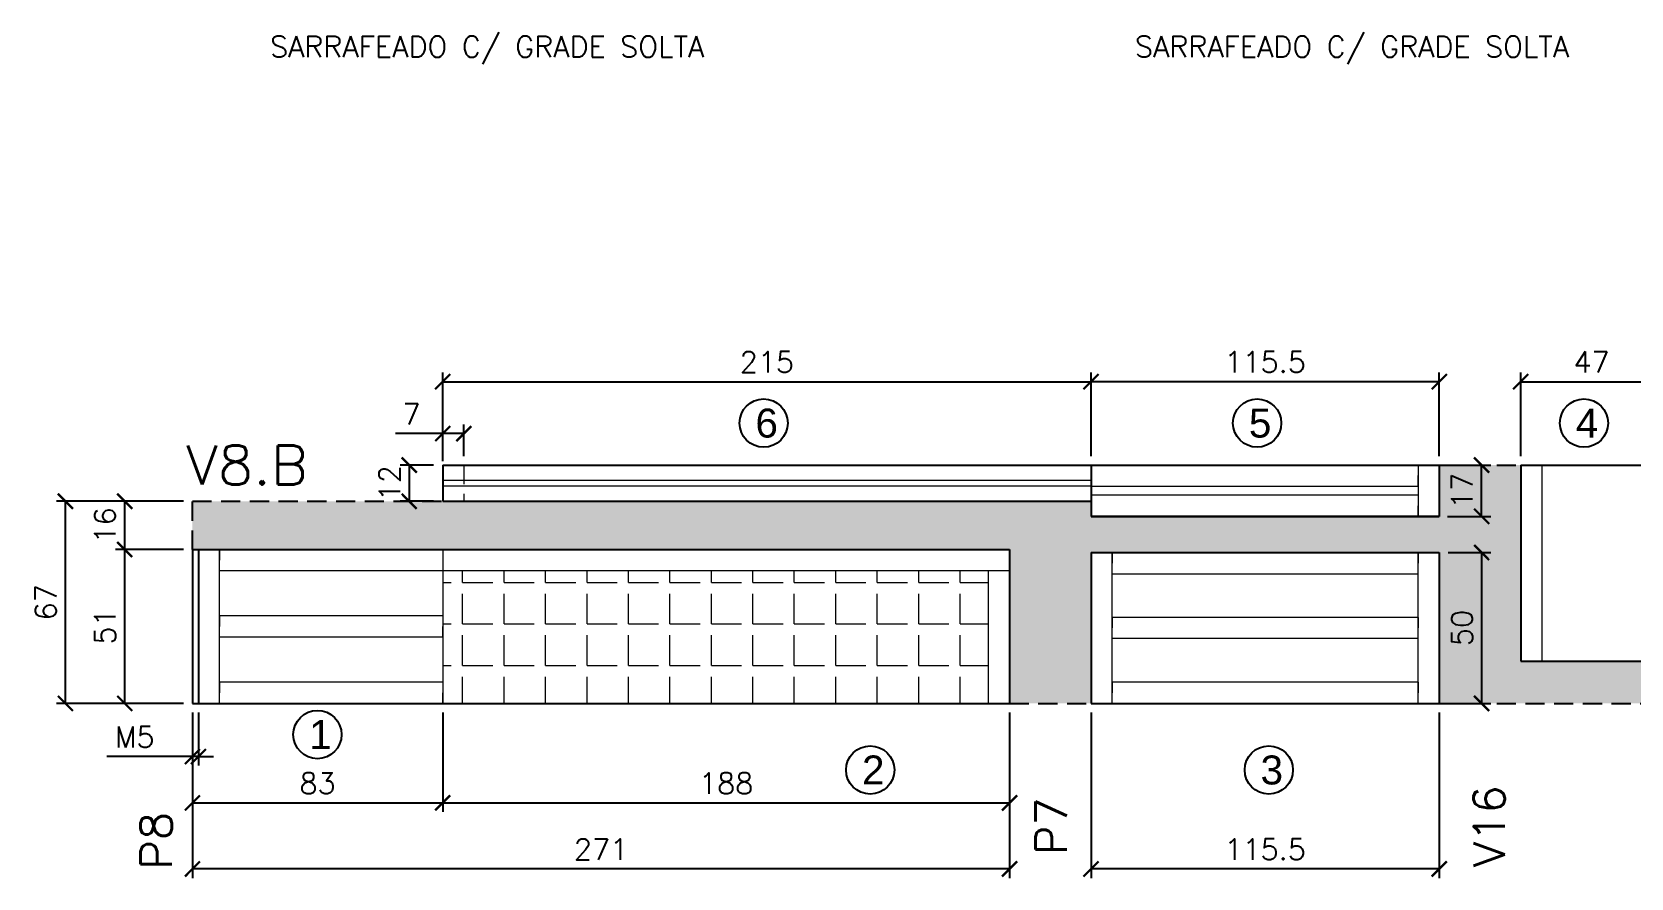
# Model space of a CAD drawing. Extents: x -23436 to 4767, y -4638 to 9755.
# Drawn here: x -18417 to -17886, y 3422 to 3702 of the extents above; entities that cross this region are included whole.
import ezdxf
from ezdxf.enums import TextEntityAlignment as Align

# ---------------------------------------------------------------- set-up
doc = ezdxf.new("R2010")
doc.units = 0
doc.header["$PDMODE"] = 2
doc.header["$PDSIZE"] = 10
doc.linetypes.add('HIDDEN', pattern=[9.525, 6.35, -3.175])
doc.layers.get('0').update_dxf_attribs({"lineweight": 13})
doc.layers.get('Defpoints').update_dxf_attribs({"lineweight": 13})
for name, color, linetype in [('Concreto', 250, 'HIDDEN'), ('Cota', 4, 'Continuous'), ('Painéis', 200, 'Continuous'), ('Romaneio', 10, 'Continuous')]:
    doc.layers.add(name, color=color, linetype=linetype)
doc.layers.add('Sarr 2.2x7', color=40, linetype='Continuous', lineweight=9)
doc.layers.add('Texto Seção', color=7, linetype='Continuous', lineweight=15)
doc.styles.add('ARIAL', font='arial.ttf', dxfattribs={"oblique": 15, "height": 25})
doc.styles.add('REGUA-120', font='ROMANS.shx', dxfattribs={"height": 15})
doc.styles.add('ROMANS', font='romans.shx')
doc.dimstyles.new('Cota Paínel', dxfattribs={"dimtxt": 7, "dimasz": 5, "dimexe": 3, "dimexo": 3, "dimgap": 3, "dimtad": 1, "dimdec": 1, "dimzin": 12, "dimdsep": 46, "dimtxsty": 'ROMANS', "dimblk": 'ARCHTICK', "dimcen": 0, "dimclrd": 4, "dimclre": 4, "dimclrt": 1, "dimadec": 1, "dimazin": 3, "dimtfac": 1, "dimtdec": 1, "dimtmove": 0, "dimatfit": 3, "dimldrblk": 'OBLIQUE', "dimfxl": 1, "dimtolj": 1, "dimtzin": 12, "dimarcsym": 0})

# ---------------------------------------------------------------- blocks, each defined once
blk = doc.blocks.new('_ArchTick')
at = {"color": 0, "linetype": 'ByBlock', "const_width": 0.15}
blk.add_lwpolyline([(-0.5, -0.5), (0.5, 0.5)], dxfattribs=at)
blk = doc.blocks.new('*D505')
at = {"layer": 'Cota', "color": 4, "lineweight": -2, "transparency": 16777216}
for p, q in [((-18363.35, 3476.92), (-18363.35, 3459.29)), ((-18361.35, 3476.92), (-18361.35, 3459.29)), ((-18363.35, 3462.29), (-18391.69, 3462.29)), ((-18361.35, 3462.29), (-18363.35, 3462.29)), ((-18361.35, 3462.29), (-18356.35, 3462.29))]:
    blk.add_line(p, q, dxfattribs=at)
at = {"layer": 'Defpoints', "color": 0, "transparency": 16777216}
for p in [(-18363.35, 3479.92), (-18361.35, 3479.92), (-18363.35, 3462.29)]:
    blk.add_point(p, dxfattribs=at)
at = {"layer": 'Cota', "color": 4, "lineweight": -2, "transparency": 16777216, "xscale": 5, "yscale": 5, "zscale": 5}
blk.add_blockref('_ArchTick', (-18363.35, 3462.29), dxfattribs=at)
at = {"layer": 'Cota', "color": 4, "lineweight": -2, "transparency": 16777216, "xscale": 5, "yscale": 5, "zscale": 5, "rotation": 180}
blk.add_blockref('_ArchTick', (-18361.35, 3462.29), dxfattribs=at)
at = {"layer": 'Cota', "color": 1, "transparency": 16777216, "insert": (-18382.52, 3468.79), "char_height": 7, "attachment_point": 5, "style": 'ROMANS'}
blk.add_mtext('\\A1;M5', dxfattribs=at)
blk = doc.blocks.new('_OBLIQUE')
at = {"color": 0, "linetype": 'ByBlock', "lineweight": -2}
for p, q in [((0, 0), (-1, 0)), ((-0.5, -0.5), (0.5, 0.5))]:
    blk.add_line(p, q, dxfattribs=at)
blk = doc.blocks.new('*D506')
at = {"layer": 'Cota', "color": 4, "lineweight": -2, "transparency": 16777216}
for p, q in [((-18363.35, 3476.92), (-18363.35, 3422.04)), ((-18092.35, 3476.92), (-18092.35, 3422.04)), ((-18092.35, 3425.04), (-18363.35, 3425.04))]:
    blk.add_line(p, q, dxfattribs=at)
at = {"layer": 'Defpoints', "color": 0, "transparency": 16777216}
for p in [(-18363.35, 3479.92), (-18092.35, 3479.92), (-18363.35, 3425.04)]:
    blk.add_point(p, dxfattribs=at)
at = {"layer": 'Cota', "color": 4, "lineweight": -2, "transparency": 16777216, "xscale": 5, "yscale": 5, "zscale": 5, "rotation": 180}
blk.add_blockref('_ArchTick', (-18363.35, 3425.04), dxfattribs=at)
at = {"layer": 'Cota', "color": 4, "lineweight": -2, "transparency": 16777216, "xscale": 5, "yscale": 5, "zscale": 5}
blk.add_blockref('_ArchTick', (-18092.35, 3425.04), dxfattribs=at)
at = {"layer": 'Cota', "color": 1, "transparency": 16777216, "insert": (-18227.85, 3431.54), "char_height": 7, "attachment_point": 5, "style": 'ROMANS'}
blk.add_mtext('\\A1;271', dxfattribs=at)
blk = doc.blocks.new('*D507')
at = {"layer": 'Cota', "color": 4, "lineweight": -2, "transparency": 16777216}
for p, q in [((-18366.35, 3546.92), (-18408.47, 3546.92)), ((-18405.47, 3479.92), (-18405.47, 3546.92)), ((-18366.35, 3479.92), (-18408.47, 3479.92))]:
    blk.add_line(p, q, dxfattribs=at)
at = {"layer": 'Defpoints', "color": 0, "transparency": 16777216}
for p in [(-18405.47, 3546.92), (-18363.35, 3546.92), (-18363.35, 3479.92)]:
    blk.add_point(p, dxfattribs=at)
at = {"layer": 'Cota', "color": 4, "lineweight": -2, "transparency": 16777216, "xscale": 5, "yscale": 5, "zscale": 5}
for p, rotation in [((-18405.47, 3546.92), 90), ((-18405.47, 3479.92), 270)]:
    blk.add_blockref('_ArchTick', p, dxfattribs=dict(at, rotation=rotation))
at = {"layer": 'Cota', "color": 1, "transparency": 16777216, "insert": (-18411.97, 3513.42), "char_height": 7, "attachment_point": 5, "rotation": 90, "style": 'ROMANS'}
blk.add_mtext('\\A1;67', dxfattribs=at)
blk = doc.blocks.new('*D508')
at = {"layer": 'Cota', "color": 4, "lineweight": -2, "transparency": 16777216}
for p, q in [((-18366.35, 3530.92), (-18388.82, 3530.92)), ((-18385.82, 3479.92), (-18385.82, 3530.92)), ((-18366.35, 3479.92), (-18388.82, 3479.92))]:
    blk.add_line(p, q, dxfattribs=at)
at = {"layer": 'Defpoints', "color": 0, "transparency": 16777216}
for p in [(-18385.82, 3530.92), (-18363.35, 3530.92), (-18363.35, 3479.92)]:
    blk.add_point(p, dxfattribs=at)
at = {"layer": 'Cota', "color": 4, "lineweight": -2, "transparency": 16777216, "xscale": 5, "yscale": 5, "zscale": 5}
for p, rotation in [((-18385.82, 3530.92), 90), ((-18385.82, 3479.92), 270)]:
    blk.add_blockref('_ArchTick', p, dxfattribs=dict(at, rotation=rotation))
at = {"layer": 'Cota', "color": 1, "transparency": 16777216, "insert": (-18392.32, 3505.42), "char_height": 7, "attachment_point": 5, "rotation": 90, "style": 'ROMANS'}
blk.add_mtext('\\A1;51', dxfattribs=at)
blk = doc.blocks.new('*D509')
at = {"layer": 'Cota', "color": 4, "lineweight": -2, "transparency": 16777216}
for p, q in [((-18366.35, 3546.92), (-18388.82, 3546.92)), ((-18385.82, 3530.92), (-18385.82, 3546.92)), ((-18366.35, 3530.92), (-18388.82, 3530.92))]:
    blk.add_line(p, q, dxfattribs=at)
at = {"layer": 'Defpoints', "color": 0, "transparency": 16777216}
for p in [(-18385.82, 3546.92), (-18363.35, 3546.92), (-18363.35, 3530.92)]:
    blk.add_point(p, dxfattribs=at)
at = {"layer": 'Cota', "color": 4, "lineweight": -2, "transparency": 16777216, "xscale": 5, "yscale": 5, "zscale": 5}
for p, rotation in [((-18385.82, 3546.92), 90), ((-18385.82, 3530.92), 270)]:
    blk.add_blockref('_ArchTick', p, dxfattribs=dict(at, rotation=rotation))
at = {"layer": 'Cota', "color": 1, "transparency": 16777216, "insert": (-18392.32, 3538.92), "char_height": 7, "attachment_point": 5, "rotation": 90, "style": 'ROMANS'}
blk.add_mtext('\\A1;16', dxfattribs=at)
blk = doc.blocks.new('*D513')
at = {"layer": 'Cota', "color": 4, "lineweight": -2, "transparency": 16777216}
for p, q in [((-18280.35, 3569.35), (-18296.02, 3569.35)), ((-18280.35, 3560.23), (-18280.35, 3572.35)), ((-18273.35, 3569.35), (-18280.35, 3569.35)), ((-18273.35, 3561.92), (-18273.35, 3572.35))]:
    blk.add_line(p, q, dxfattribs=at)
at = {"layer": 'Defpoints', "color": 0, "transparency": 16777216}
for p in [(-18280.35, 3569.35), (-18273.35, 3558.92), (-18280.35, 3557.23)]:
    blk.add_point(p, dxfattribs=at)
at = {"layer": 'Cota', "color": 4, "lineweight": -2, "transparency": 16777216, "xscale": 5, "yscale": 5, "zscale": 5, "rotation": 180}
blk.add_blockref('_ArchTick', (-18280.35, 3569.35), dxfattribs=at)
at = {"layer": 'Cota', "color": 4, "lineweight": -2, "transparency": 16777216, "xscale": 5, "yscale": 5, "zscale": 5}
blk.add_blockref('_ArchTick', (-18273.35, 3569.35), dxfattribs=at)
at = {"layer": 'Cota', "color": 1, "transparency": 16777216, "insert": (-18290.69, 3575.85), "char_height": 7, "attachment_point": 5, "style": 'ROMANS'}
blk.add_mtext('\\A1;7', dxfattribs=at)
blk = doc.blocks.new('*D514')
at = {"layer": 'Cota', "color": 4, "lineweight": -2, "transparency": 16777216}
for p, q in [((-18280.35, 3561.92), (-18280.35, 3589.57)), ((-18280.35, 3586.57), (-18065.35, 3586.57)), ((-18065.35, 3561.92), (-18065.35, 3589.57))]:
    blk.add_line(p, q, dxfattribs=at)
at = {"layer": 'Defpoints', "color": 0, "transparency": 16777216}
for p in [(-18065.35, 3586.57), (-18280.35, 3558.92), (-18065.35, 3558.92)]:
    blk.add_point(p, dxfattribs=at)
at = {"layer": 'Cota', "color": 4, "lineweight": -2, "transparency": 16777216, "xscale": 5, "yscale": 5, "zscale": 5, "rotation": 180}
blk.add_blockref('_ArchTick', (-18280.35, 3586.57), dxfattribs=at)
at = {"layer": 'Cota', "color": 4, "lineweight": -2, "transparency": 16777216, "xscale": 5, "yscale": 5, "zscale": 5}
blk.add_blockref('_ArchTick', (-18065.35, 3586.57), dxfattribs=at)
at = {"layer": 'Cota', "color": 1, "transparency": 16777216, "insert": (-18172.85, 3593.07), "char_height": 7, "attachment_point": 5, "style": 'ROMANS'}
blk.add_mtext('\\A1;215', dxfattribs=at)
blk = doc.blocks.new('*D515')
at = {"layer": 'Cota', "color": 4, "lineweight": -2, "transparency": 16777216}
for p, q in [((-17922.85, 3561.92), (-17922.85, 3589.57)), ((-17922.85, 3586.57), (-17875.85, 3586.57)), ((-17875.85, 3561.92), (-17875.85, 3589.57))]:
    blk.add_line(p, q, dxfattribs=at)
at = {"layer": 'Defpoints', "color": 0, "transparency": 16777216}
for p in [(-17875.85, 3586.57), (-17922.85, 3558.92), (-17875.85, 3558.92)]:
    blk.add_point(p, dxfattribs=at)
at = {"layer": 'Cota', "color": 4, "lineweight": -2, "transparency": 16777216, "xscale": 5, "yscale": 5, "zscale": 5, "rotation": 180}
blk.add_blockref('_ArchTick', (-17922.85, 3586.57), dxfattribs=at)
at = {"layer": 'Cota', "color": 4, "lineweight": -2, "transparency": 16777216, "xscale": 5, "yscale": 5, "zscale": 5}
blk.add_blockref('_ArchTick', (-17875.85, 3586.57), dxfattribs=at)
at = {"layer": 'Cota', "color": 1, "transparency": 16777216, "insert": (-17899.35, 3593.07), "char_height": 7, "attachment_point": 5, "style": 'ROMANS'}
blk.add_mtext('\\A1;47', dxfattribs=at)
blk = doc.blocks.new('*D517')
at = {"layer": 'Cota', "color": 4, "lineweight": -2, "transparency": 16777216}
for p, q in [((-18283.35, 3558.92), (-18294.46, 3558.92)), ((-18291.46, 3558.92), (-18291.46, 3546.92)), ((-18283.35, 3546.92), (-18294.46, 3546.92))]:
    blk.add_line(p, q, dxfattribs=at)
at = {"layer": 'Defpoints', "color": 0, "transparency": 16777216}
for p in [(-18280.35, 3558.92), (-18291.46, 3546.92), (-18280.35, 3546.92)]:
    blk.add_point(p, dxfattribs=at)
at = {"layer": 'Cota', "color": 4, "lineweight": -2, "transparency": 16777216, "xscale": 5, "yscale": 5, "zscale": 5}
for p, rotation in [((-18291.46, 3558.92), 90), ((-18291.46, 3546.92), 270)]:
    blk.add_blockref('_ArchTick', p, dxfattribs=dict(at, rotation=rotation))
at = {"layer": 'Cota', "color": 1, "transparency": 16777216, "insert": (-18297.96, 3552.92), "char_height": 7, "attachment_point": 5, "rotation": 90, "style": 'ROMANS'}
blk.add_mtext('\\A1;12', dxfattribs=at)
blk = doc.blocks.new('*D518')
at = {"layer": 'Cota', "color": 4, "lineweight": -2, "transparency": 16777216}
for p, q in [((-18363.35, 3476.92), (-18363.35, 3443.95)), ((-18280.35, 3476.92), (-18280.35, 3443.95)), ((-18363.35, 3446.95), (-18280.35, 3446.95))]:
    blk.add_line(p, q, dxfattribs=at)
at = {"layer": 'Defpoints', "color": 0, "transparency": 16777216}
for p in [(-18363.35, 3479.92), (-18280.35, 3479.92), (-18280.35, 3446.95)]:
    blk.add_point(p, dxfattribs=at)
at = {"layer": 'Cota', "color": 4, "lineweight": -2, "transparency": 16777216, "xscale": 5, "yscale": 5, "zscale": 5, "rotation": 180}
blk.add_blockref('_ArchTick', (-18363.35, 3446.95), dxfattribs=at)
at = {"layer": 'Cota', "color": 4, "lineweight": -2, "transparency": 16777216, "xscale": 5, "yscale": 5, "zscale": 5}
blk.add_blockref('_ArchTick', (-18280.35, 3446.95), dxfattribs=at)
at = {"layer": 'Cota', "color": 1, "transparency": 16777216, "insert": (-18321.85, 3453.45), "char_height": 7, "attachment_point": 5, "style": 'ROMANS'}
blk.add_mtext('\\A1;83', dxfattribs=at)
blk = doc.blocks.new('*D519')
at = {"layer": 'Cota', "color": 4, "lineweight": -2, "transparency": 16777216}
for p, q in [((-18280.35, 3476.92), (-18280.35, 3443.95)), ((-18092.35, 3476.92), (-18092.35, 3443.95)), ((-18280.35, 3446.95), (-18092.35, 3446.95))]:
    blk.add_line(p, q, dxfattribs=at)
at = {"layer": 'Defpoints', "color": 0, "transparency": 16777216}
for p in [(-18280.35, 3479.92), (-18092.35, 3479.92), (-18092.35, 3446.95)]:
    blk.add_point(p, dxfattribs=at)
at = {"layer": 'Cota', "color": 4, "lineweight": -2, "transparency": 16777216, "xscale": 5, "yscale": 5, "zscale": 5, "rotation": 180}
blk.add_blockref('_ArchTick', (-18280.35, 3446.95), dxfattribs=at)
at = {"layer": 'Cota', "color": 4, "lineweight": -2, "transparency": 16777216, "xscale": 5, "yscale": 5, "zscale": 5}
blk.add_blockref('_ArchTick', (-18092.35, 3446.95), dxfattribs=at)
at = {"layer": 'Cota', "color": 1, "transparency": 16777216, "insert": (-18186.35, 3453.45), "char_height": 7, "attachment_point": 5, "style": 'ROMANS'}
blk.add_mtext('\\A1;188', dxfattribs=at)
blk = doc.blocks.new('*D520')
at = {"layer": 'Cota', "color": 4, "lineweight": -2, "transparency": 16777216}
for p, q in [((-18065.35, 3476.92), (-18065.35, 3422.04)), ((-17949.85, 3476.92), (-17949.85, 3422.04)), ((-17949.85, 3425.04), (-18065.35, 3425.04))]:
    blk.add_line(p, q, dxfattribs=at)
at = {"layer": 'Defpoints', "color": 0, "transparency": 16777216}
for p in [(-18065.35, 3479.92), (-17949.85, 3479.92), (-18065.35, 3425.04)]:
    blk.add_point(p, dxfattribs=at)
at = {"layer": 'Cota', "color": 4, "lineweight": -2, "transparency": 16777216, "xscale": 5, "yscale": 5, "zscale": 5, "rotation": 180}
blk.add_blockref('_ArchTick', (-18065.35, 3425.04), dxfattribs=at)
at = {"layer": 'Cota', "color": 4, "lineweight": -2, "transparency": 16777216, "xscale": 5, "yscale": 5, "zscale": 5}
blk.add_blockref('_ArchTick', (-17949.85, 3425.04), dxfattribs=at)
at = {"layer": 'Cota', "color": 1, "transparency": 16777216, "insert": (-18007.6, 3431.54), "char_height": 7, "attachment_point": 5, "style": 'ROMANS'}
blk.add_mtext('\\A1;115.5', dxfattribs=at)
blk = doc.blocks.new('*D521')
at = {"layer": 'Cota', "color": 4, "lineweight": -2, "transparency": 16777216}
for p, q in [((-18065.35, 3561.92), (-18065.35, 3589.57)), ((-17949.85, 3586.57), (-18065.35, 3586.57)), ((-17949.85, 3561.92), (-17949.85, 3589.57))]:
    blk.add_line(p, q, dxfattribs=at)
at = {"layer": 'Defpoints', "color": 0, "transparency": 16777216}
for p in [(-18065.35, 3586.57), (-18065.35, 3558.92), (-17949.85, 3558.92)]:
    blk.add_point(p, dxfattribs=at)
at = {"layer": 'Cota', "color": 4, "lineweight": -2, "transparency": 16777216, "xscale": 5, "yscale": 5, "zscale": 5, "rotation": 180}
blk.add_blockref('_ArchTick', (-18065.35, 3586.57), dxfattribs=at)
at = {"layer": 'Cota', "color": 4, "lineweight": -2, "transparency": 16777216, "xscale": 5, "yscale": 5, "zscale": 5}
blk.add_blockref('_ArchTick', (-17949.85, 3586.57), dxfattribs=at)
at = {"layer": 'Cota', "color": 1, "transparency": 16777216, "insert": (-18007.6, 3593.07), "char_height": 7, "attachment_point": 5, "style": 'ROMANS'}
blk.add_mtext('\\A1;115.5', dxfattribs=at)
blk = doc.blocks.new('*D522')
at = {"layer": 'Cota', "color": 4, "lineweight": -2, "transparency": 16777216}
for p, q in [((-17946.85, 3558.92), (-17932.8, 3558.92)), ((-17935.8, 3541.92), (-17935.8, 3558.92)), ((-17947.1, 3541.92), (-17932.8, 3541.92))]:
    blk.add_line(p, q, dxfattribs=at)
at = {"layer": 'Defpoints', "color": 0, "transparency": 16777216}
for p in [(-17949.85, 3558.92), (-17935.8, 3558.92), (-17950.1, 3541.92)]:
    blk.add_point(p, dxfattribs=at)
at = {"layer": 'Cota', "color": 4, "lineweight": -2, "transparency": 16777216, "xscale": 5, "yscale": 5, "zscale": 5}
for p, rotation in [((-17935.8, 3558.92), 90), ((-17935.8, 3541.92), 270)]:
    blk.add_blockref('_ArchTick', p, dxfattribs=dict(at, rotation=rotation))
at = {"layer": 'Cota', "color": 1, "transparency": 16777216, "insert": (-17942.3, 3550.42), "char_height": 7, "attachment_point": 5, "rotation": 90, "style": 'ROMANS'}
blk.add_mtext('\\A1;17', dxfattribs=at)
blk = doc.blocks.new('*D635')
at = {"layer": 'Cota', "color": 4, "lineweight": -2, "transparency": 16777216}
for p, q in [((-17946.85, 3529.92), (-17932.8, 3529.92)), ((-17935.8, 3529.92), (-17935.8, 3479.92)), ((-17946.85, 3479.92), (-17932.8, 3479.92))]:
    blk.add_line(p, q, dxfattribs=at)
at = {"layer": 'Defpoints', "color": 0, "transparency": 16777216}
for p in [(-17949.85, 3529.92), (-17949.85, 3479.92), (-17935.8, 3479.92)]:
    blk.add_point(p, dxfattribs=at)
at = {"layer": 'Cota', "color": 4, "lineweight": -2, "transparency": 16777216, "xscale": 5, "yscale": 5, "zscale": 5}
for p, rotation in [((-17935.8, 3529.92), 90), ((-17935.8, 3479.92), 270)]:
    blk.add_blockref('_ArchTick', p, dxfattribs=dict(at, rotation=rotation))
at = {"layer": 'Cota', "color": 1, "transparency": 16777216, "insert": (-17942.3, 3504.92), "char_height": 7, "attachment_point": 5, "rotation": 90, "style": 'ROMANS'}
blk.add_mtext('\\A1;50', dxfattribs=at)

msp = doc.modelspace()

# ---------------------------------------------------------------- hatches: boundary and pattern name
at = {"true_color": 0x636466}
h = msp.add_hatch(dxfattribs=at)
h.set_pattern_fill('ANGLE', color=251, scale=50)
h.set_pattern_definition([(0, (0, 0), (0, 13.75), [10, -3.75]), (90, (0, 0), (-13.75, 8e-16), [10, -3.75])])
h.paths.add_polyline_path([(-18099.35, 3523.92), (-18280.35, 3523.92), (-18280.35, 3479.92), (-18099.35, 3479.92)])
at = {"layer": 'Concreto'}
h = msp.add_hatch(dxfattribs=at)
h.set_pattern_fill('AR-CONC', color=256, scale=2.5)
h.set_pattern_definition([(50, (0, 0), (17.931505, -1.568803), [1.875, -20.625]), (355, (0, 0), (-3.468783, 18.804803), [1.5, -16.5]), (100.45144, (1.494, -0.13), (14.462721, 17.236), [1.593505, -17.528553]), (46.1842, (0, 5), (26.681033, -4.137982), [2.8125, -30.9375]), (96.63564, (2.223, 4.655), (23.36655, 24.352965), [2.39026, -26.292844]), (351.18416, (0, 5), (23.36655, 24.352965), [2.25, -24.75]), (21, (2.5, 3.75), (14.922676, -10.065472), [1.875, -20.625]), (326, (2.5, 3.75), (6.082883, 18.128751), [1.5, -16.5]), (71.45144, (3.744, 2.911), (21.00556, 8.063279), [1.593505, -17.528553]), (37.5, (0, 0), (0.3039964, 8.3223463), [0, -16.3, 0, -16.75, 0, -16.5625]), (7.5, (0, 0), (6.5767384, 9.860293), [0, -9.55, 0, -15.925, 0, -6.3125]), (327.5, (-5.575, 0), (13.345561, -0.5638718), [0, -6.25, 0, -19.5, 0, -25.875]), (317.5, (-8.075, 0), (14.579654, 2.5026246), [0, -8.125, 0, -12.95, 0, -18.375])])
h.paths.add_polyline_path([(-17922.85, 3558.92), (-17949.85, 3558.92), (-17949.85, 3541.92), (-18065.35, 3541.92), (-18065.35, 3546.92), (-18280.35, 3546.92), (-18363.35, 3546.92), (-18363.35, 3530.92), (-18092.35, 3530.92), (-18092.35, 3523.92), (-18092.35, 3479.92), (-18065.35, 3479.92), (-18065.35, 3529.92), (-18058.35, 3529.92), (-17949.85, 3529.92), (-17949.85, 3479.92), (-17875.85, 3479.92), (-17875.85, 3493.92), (-17922.85, 3493.92)])

# ---------------------------------------------------------------- linework, layer by layer
at = {"color": 251, "true_color": 0x636466}
msp.add_line((-18280.35, 3530.92), (-18280.35, 3479.92), dxfattribs=at)
at = {"layer": 'Concreto'}
for p, q in [((-17949.85, 3558.92), (-17922.61, 3558.92)), ((-18363.35, 3546.92), (-18280.35, 3546.92)), ((-18363.35, 3530.92), (-18363.35, 3546.92)), ((-18092.35, 3479.92), (-18065.35, 3479.92)), ((-17949.85, 3479.92), (-17875.85, 3479.92))]:
    msp.add_line(p, q, dxfattribs=at)
at = {"layer": 'Painéis'}
for p, q in [((-18280.35, 3558.92), (-18280.35, 3546.92)), ((-18280.35, 3558.92), (-17949.85, 3558.92)), ((-18065.35, 3558.92), (-18065.35, 3541.92)), ((-17949.85, 3558.92), (-17949.85, 3541.92)), ((-17922.85, 3558.92), (-17922.85, 3493.92)), ((-17922.85, 3558.92), (-17875.85, 3558.92)), ((-18280.35, 3546.92), (-18065.35, 3546.92)), ((-18065.35, 3541.92), (-17949.85, 3541.92)), ((-17949.85, 3541.92), (-18065.35, 3541.92)), ((-18363.35, 3530.92), (-18363.35, 3479.92)), ((-18363.35, 3530.92), (-18092.35, 3530.92)), ((-18361.35, 3530.92), (-18361.35, 3479.92)), ((-18092.35, 3530.92), (-18092.35, 3479.92)), ((-18065.35, 3529.92), (-17949.85, 3529.92)), ((-18065.35, 3529.92), (-18065.35, 3479.92)), ((-17949.85, 3529.92), (-17949.85, 3479.92)), ((-17922.85, 3493.92), (-17875.85, 3493.92)), ((-18363.35, 3479.92), (-18092.35, 3479.92)), ((-18065.35, 3479.92), (-17949.85, 3479.92))]:
    msp.add_line(p, q, dxfattribs=at)
at = {"layer": 'Romaneio'}
for centre in [(-18173.91, 3572.84), (-18010.26, 3572.84), (-17901.86, 3572.84), (-18321.9, 3469.59), (-18138.57, 3457.85), (-18006.38, 3457.85)]:
    msp.add_circle(centre, 8, dxfattribs=at)
at = {"layer": 'Sarr 2.2x7', "color": 50}
for p, q in [((-18280.35, 3558.92), (-18280.35, 3556.42)), ((-18280.35, 3558.92), (-18065.35, 3558.92)), ((-18065.35, 3558.92), (-18065.35, 3555.42)), ((-18065.35, 3558.92), (-17956.85, 3558.92)), ((-18065.35, 3558.92), (-18065.35, 3556.42)), ((-17956.85, 3558.92), (-17956.85, 3555.42)), ((-17956.85, 3558.92), (-17953.35, 3558.92)), ((-17956.85, 3558.92), (-17956.85, 3541.92)), ((-17949.85, 3558.92), (-17953.35, 3558.92)), ((-17949.85, 3558.92), (-17949.85, 3541.92)), ((-18280.35, 3553.92), (-18280.35, 3556.42)), ((-18280.35, 3553.92), (-18065.35, 3553.92)), ((-18065.35, 3553.92), (-18065.35, 3556.42)), ((-18065.35, 3551.92), (-18065.35, 3555.42)), ((-17956.85, 3551.92), (-17956.85, 3555.42)), ((-18065.35, 3551.92), (-18280.35, 3551.92)), ((-18280.35, 3551.92), (-18280.35, 3549.42)), ((-18280.35, 3546.92), (-18280.35, 3549.42)), ((-18065.35, 3551.92), (-17956.85, 3551.92)), ((-18065.35, 3551.92), (-18065.35, 3549.42)), ((-18065.35, 3546.92), (-18065.35, 3549.42)), ((-17956.85, 3548.92), (-18065.35, 3548.92)), ((-18065.35, 3548.92), (-18065.35, 3545.42)), ((-17956.85, 3548.92), (-17956.85, 3545.42)), ((-18065.35, 3546.92), (-18280.35, 3546.92)), ((-18065.35, 3541.92), (-18065.35, 3545.42)), ((-17956.85, 3541.92), (-17956.85, 3545.42)), ((-17956.85, 3541.92), (-18065.35, 3541.92)), ((-17956.85, 3541.92), (-17953.35, 3541.92)), ((-17949.85, 3541.92), (-17953.35, 3541.92)), ((-18361.35, 3479.92), (-18361.35, 3530.92)), ((-18361.35, 3530.92), (-18357.85, 3530.92)), ((-18354.35, 3530.92), (-18357.85, 3530.92)), ((-18354.35, 3479.92), (-18354.35, 3530.92)), ((-18354.35, 3530.92), (-18354.35, 3527.42)), ((-18354.35, 3530.92), (-18092.35, 3530.92)), ((-18354.35, 3523.92), (-18354.35, 3527.42)), ((-18092.35, 3530.92), (-18092.35, 3527.42)), ((-18092.35, 3523.92), (-18092.35, 3527.42)), ((-18058.35, 3529.92), (-18058.35, 3526.42)), ((-18058.35, 3529.92), (-17956.85, 3529.92)), ((-17956.85, 3529.92), (-17956.85, 3526.42)), ((-18354.35, 3523.92), (-18092.35, 3523.92)), ((-18058.35, 3522.92), (-18058.35, 3526.42)), ((-18058.35, 3522.92), (-17956.85, 3522.92)), ((-17956.85, 3522.92), (-17956.85, 3526.42)), ((-18280.35, 3508.92), (-18354.35, 3508.92)), ((-18354.35, 3508.92), (-18354.35, 3505.42)), ((-18354.35, 3501.92), (-18354.35, 3505.42)), ((-18280.35, 3508.92), (-18280.35, 3505.42)), ((-18280.35, 3501.92), (-18280.35, 3505.42)), ((-17956.85, 3508.42), (-18058.35, 3508.42)), ((-18058.35, 3508.42), (-18058.35, 3504.92)), ((-17956.85, 3508.42), (-17956.85, 3504.92)), ((-18280.35, 3501.92), (-18354.35, 3501.92)), ((-18058.35, 3501.42), (-18058.35, 3504.92)), ((-17956.85, 3501.42), (-18058.35, 3501.42)), ((-17956.85, 3501.42), (-17956.85, 3504.92)), ((-18280.35, 3486.92), (-18354.35, 3486.92)), ((-18354.35, 3486.92), (-18354.35, 3483.42)), ((-18280.35, 3486.92), (-18280.35, 3483.42)), ((-17956.85, 3486.92), (-18058.35, 3486.92)), ((-18058.35, 3486.92), (-18058.35, 3483.42)), ((-17956.85, 3486.92), (-17956.85, 3483.42)), ((-18361.35, 3479.92), (-18357.85, 3479.92)), ((-18354.35, 3479.92), (-18357.85, 3479.92)), ((-18354.35, 3479.92), (-18354.35, 3483.42)), ((-18280.35, 3479.92), (-18354.35, 3479.92)), ((-18280.35, 3479.92), (-18280.35, 3483.42)), ((-18058.35, 3479.92), (-18058.35, 3483.42)), ((-17956.85, 3479.92), (-18058.35, 3479.92)), ((-17956.85, 3479.92), (-17956.85, 3483.42))]:
    msp.add_line(p, q, dxfattribs=at)
at = {"layer": 'Sarr 2.2x7', "linetype": 'HIDDEN'}
msp.add_line((-18273.35, 3558.92), (-18273.35, 3546.92), dxfattribs=at)
at = {"layer": 'Sarr 2.2x7'}
for points in [[(-17915.85, 3558.92), (-17915.85, 3493.92), (-17922.85, 3493.92), (-17922.85, 3558.92)], [(-18065.35, 3529.92), (-18065.35, 3479.92), (-18058.35, 3479.92), (-18058.35, 3529.92)], [(-17949.85, 3529.92), (-17949.85, 3479.92), (-17956.85, 3479.92), (-17956.85, 3529.92)], [(-18092.35, 3523.92), (-18092.35, 3479.92), (-18099.35, 3479.92), (-18099.35, 3523.92)]]:
    msp.add_lwpolyline(points, close=True, dxfattribs=at)

# ---------------------------------------------------------------- texts
at = {"layer": 'Painéis', "color": 1, "char_height": 7, "attachment_point": 5, "style": 'ROMANS'}
for insert in [(-18265.63, 3696.48), (-17978.78, 3696.48)]:
    msp.add_mtext('\\A1;SARRAFEADO C/ GRADE SOLTA', dxfattribs=dict(at, insert=insert))
at = {"layer": 'Romaneio', "color": 0, "style": 'ARIAL'}
for s, p in [('6', (-18172.91, 3572.84)), ('5', (-18009.26, 3572.84)), ('4', (-17900.85, 3572.84)), ('1', (-18320.9, 3469.59)), ('2', (-18137.57, 3457.85)), ('3', (-18005.38, 3457.85))]:
    msp.add_text(s, height=9.6, dxfattribs=at).set_placement(p, align=Align.MIDDLE_CENTER)
at = {"layer": 'Texto Seção', "style": 'REGUA-120', "width": 1.05}
msp.add_text('V8.B', height=13, dxfattribs=at).set_placement((-18365.41, 3552.44))
for s, p in [('P7', (-18078.56, 3439.18)), ('V16', (-17933.29, 3439.18)), ('P8', (-18375.34, 3434.39))]:
    msp.add_text(s, height=10.4, rotation=90, dxfattribs=at).set_placement(p, align=Align.MIDDLE_CENTER)

# ---------------------------------------------------------------- dimensions: what is measured, and where the dimension line sits
at = {"layer": 'Cota'}
for base, p1, p2, picture, middle in [((-18065.35, 3586.57), (-18280.35, 3558.92), (-18065.35, 3558.92), '*D514', (-18172.85, 3593.07)), ((-18065.35, 3586.57), (-17949.85, 3558.92), (-18065.35, 3558.92), '*D521', (-18007.6, 3593.07)), ((-18280.35, 3569.35), (-18273.35, 3558.92), (-18280.35, 3557.23), '*D513', (-18290.69, 3575.85)), ((-18363.35, 3425.04), (-18092.35, 3479.92), (-18363.35, 3479.92), '*D506', (-18227.85, 3431.54)), ((-18280.35, 3446.95), (-18363.35, 3479.92), (-18280.35, 3479.92), '*D518', (-18321.85, 3453.45)), ((-18065.35, 3425.04), (-17949.85, 3479.92), (-18065.35, 3479.92), '*D520', (-18007.6, 3431.54))]:
    dim = msp.add_linear_dim(base=base, p1=p1, p2=p2, dimstyle='Cota Paínel', dxfattribs=at)
    dim.commit()
    dim.dimension.update_dxf_attribs({"geometry": picture, "text_midpoint": middle})
for base, p1, p2, picture, middle in [((-17875.85, 3586.57), (-17922.85, 3558.92), (-17875.85, 3558.92), '*D515', (-17899.35, 3593.07)), ((-18092.35, 3446.95), (-18280.35, 3479.92), (-18092.35, 3479.92), '*D519', (-18186.35, 3453.45))]:
    dim = msp.add_linear_dim(base=base, p1=p1, p2=p2, dimstyle='Cota Paínel', override={"dimtmove": 1}, dxfattribs=at)
    dim.commit()
    dim.dimension.update_dxf_attribs({"geometry": picture, "text_midpoint": middle})
for base, p1, p2, angle, picture, middle in [((-18291.46, 3546.92), (-18280.35, 3558.92), (-18280.35, 3546.92), 90, '*D517', (-18291.46, 3552.92)), ((-18385.82, 3546.92), (-18363.35, 3530.92), (-18363.35, 3546.92), 270, '*D509', (-18385.82, 3538.92))]:
    dim = msp.add_linear_dim(base=base, p1=p1, p2=p2, angle=angle, dimstyle='Cota Paínel', dxfattribs=at)
    dim.commit()
    dim.dimension.update_dxf_attribs({"geometry": picture, "text_midpoint": middle, "dimtype": 160})
for base, p1, p2, angle, picture, middle in [((-17935.8, 3558.92), (-17950.1, 3541.92), (-17949.85, 3558.92), 90, '*D522', (-17942.3, 3550.42)), ((-18405.47, 3546.92), (-18363.35, 3479.92), (-18363.35, 3546.92), 90, '*D507', (-18411.97, 3513.42)), ((-18385.82, 3530.92), (-18363.35, 3479.92), (-18363.35, 3530.92), 270, '*D508', (-18392.32, 3505.42)), ((-17935.8, 3479.92), (-17949.85, 3529.92), (-17949.85, 3479.92), 90, '*D635', (-17942.3, 3504.92))]:
    dim = msp.add_linear_dim(base=base, p1=p1, p2=p2, angle=angle, dimstyle='Cota Paínel', dxfattribs=at)
    dim.commit()
    dim.dimension.update_dxf_attribs({"geometry": picture, "text_midpoint": middle})
dim = msp.add_linear_dim(base=(-18363.35, 3462.29), p1=(-18361.35, 3479.92), p2=(-18363.35, 3479.92), text='M5', dimstyle='Cota Paínel', dxfattribs=at)
dim.commit()
dim.dimension.update_dxf_attribs({"geometry": '*D505', "text_midpoint": (-18382.52, 3468.79)})

doc.saveas('drawing.dxf')
